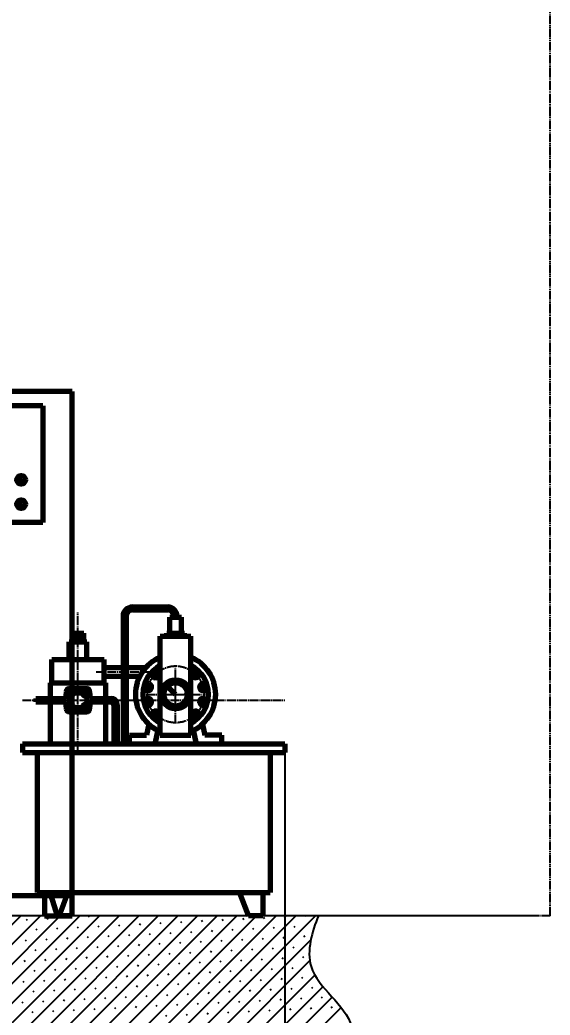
# Model space of a CAD drawing. Header units: millimetres. Extents: x -14850 to 14850, y -10500 to 10500.
# Drawn here: x 838 to 2658, y 636 to 4052 of the extents above; entities that cross this region are included whole.
import ezdxf

# ---------------------------------------------------------------- set-up
doc = ezdxf.new("R2010")
doc.units = ezdxf.units.MM
doc.linetypes.add('EB_DASHDOT', pattern=[39, 30, -3, 3, -3])
doc.linetypes.add('EB_DASHDOTDOT', pattern=[45, 30, -3, 3, -3, 3, -3])
for name, color, linetype, lineweight in [('CAXA0', 7, 'Continuous', 70), ('CAXA1', 1, 'EB_DASHDOT', 25), ('CAXA3', 7, 'Continuous', 25), ('CAXA4', 3, 'Continuous', 25), ('CAXA5', 4, 'Continuous', 25)]:
    doc.layers.add(name, color=color, linetype=linetype, lineweight=lineweight)
doc.styles.add('标准', font='', dxfattribs={"width": 0.667})
doc.styles.get('标准').set_extended_font_data('NSimSun')
doc.dimstyles.new('标准', dxfattribs={"dimscale": 50, "dimtxt": 3.5, "dimasz": 3, "dimexe": 2, "dimexo": 0, "dimtad": 1, "dimdec": 1, "dimzin": 12, "dimdsep": 46, "dimtxsty": '标准', "dimcen": 0, "dimdle": 4, "dimaunit": 1, "dimazin": 2, "dimtfac": 1, "dimtdec": 3, "dimtmove": 0, "dimatfit": 3, "dimfxl": 0, "dimtolj": 1, "dimtzin": 0, "dimarcsym": 0})

# ---------------------------------------------------------------- blocks, each defined once
blk = doc.blocks.new('CAXBLOCK451', base_point=(1009.7, 1744.7))
at = {"layer": 'CAXA0'}
for p, q in [((1009.7, 1752.2), (1003.2, 1748.4)), ((1003.2, 1748.4), (1003.2, 1740.9)), ((1016.2, 1748.4), (1009.7, 1752.2)), ((1016.2, 1740.9), (1016.2, 1748.4)), ((1003.2, 1740.9), (1009.7, 1737.2)), ((1009.7, 1737.2), (1016.2, 1740.9))]:
    blk.add_line(p, q, dxfattribs=at)
blk.add_circle((1009.7, 1744.7), 6.5, dxfattribs=at)
at = {"layer": 'CAXA1', "linetype": 'EB_DASHDOT', "lineweight": 25}
for p, q in [((1019.2, 1744.7), (1000.2, 1744.7)), ((1009.7, 1734.2), (1009.7, 1755.2))]:
    blk.add_line(p, q, dxfattribs=at)
blk = doc.blocks.new('CAXBLOCK452', base_point=(1009.7, 1744.7))
at = {"layer": 'CAXA0'}
for p, q in [((1009.7, 1752.2), (1003.2, 1748.4)), ((1003.2, 1748.4), (1003.2, 1740.9)), ((1016.2, 1748.4), (1009.7, 1752.2)), ((1016.2, 1740.9), (1016.2, 1748.4)), ((1003.2, 1740.9), (1009.7, 1737.2)), ((1009.7, 1737.2), (1016.2, 1740.9))]:
    blk.add_line(p, q, dxfattribs=at)
blk.add_circle((1009.7, 1744.7), 6.5, dxfattribs=at)
at = {"layer": 'CAXA1', "linetype": 'EB_DASHDOT', "lineweight": 25}
for p, q in [((1019.2, 1744.7), (1000.2, 1744.7)), ((1009.7, 1734.2), (1009.7, 1755.2))]:
    blk.add_line(p, q, dxfattribs=at)
blk = doc.blocks.new('CAXBLOCK453', base_point=(1065.7, 1744.7))
at = {"layer": 'CAXA0'}
for p, q in [((1059.2, 1748.4), (1065.7, 1752.2)), ((1059.2, 1740.9), (1059.2, 1748.4)), ((1065.7, 1752.2), (1072.2, 1748.4)), ((1072.2, 1748.4), (1072.2, 1740.9)), ((1065.7, 1737.2), (1059.2, 1740.9)), ((1072.2, 1740.9), (1065.7, 1737.2))]:
    blk.add_line(p, q, dxfattribs=at)
blk.add_circle((1065.7, 1744.7), 6.5, dxfattribs=at)
at = {"layer": 'CAXA1', "linetype": 'EB_DASHDOT', "lineweight": 25}
for p, q in [((1056.2, 1744.7), (1075.2, 1744.7)), ((1065.7, 1734.2), (1065.7, 1755.2))]:
    blk.add_line(p, q, dxfattribs=at)
blk = doc.blocks.new('CAXBLOCK454', base_point=(1065.7, 1744.7))
at = {"layer": 'CAXA0'}
for p, q in [((1059.2, 1748.4), (1065.7, 1752.2)), ((1059.2, 1740.9), (1059.2, 1748.4)), ((1065.7, 1752.2), (1072.2, 1748.4)), ((1072.2, 1748.4), (1072.2, 1740.9)), ((1065.7, 1737.2), (1059.2, 1740.9)), ((1072.2, 1740.9), (1065.7, 1737.2))]:
    blk.add_line(p, q, dxfattribs=at)
blk.add_circle((1065.7, 1744.7), 6.5, dxfattribs=at)
at = {"layer": 'CAXA1', "linetype": 'EB_DASHDOT', "lineweight": 25}
for p, q in [((1056.2, 1744.7), (1075.2, 1744.7)), ((1065.7, 1734.2), (1065.7, 1755.2))]:
    blk.add_line(p, q, dxfattribs=at)
blk = doc.blocks.new('CAXBLOCK455', base_point=(1009.7, 1688.7))
at = {"layer": 'CAXA0'}
for p, q in [((1003.2, 1692.4), (1009.7, 1696.2)), ((1003.2, 1684.9), (1003.2, 1692.4)), ((1009.7, 1681.2), (1003.2, 1684.9)), ((1009.7, 1696.2), (1016.2, 1692.4)), ((1016.2, 1684.9), (1009.7, 1681.2)), ((1016.2, 1692.4), (1016.2, 1684.9))]:
    blk.add_line(p, q, dxfattribs=at)
blk.add_circle((1009.7, 1688.7), 6.5, dxfattribs=at)
at = {"layer": 'CAXA1', "linetype": 'EB_DASHDOT', "lineweight": 25}
for p, q in [((1019.2, 1688.7), (1000.2, 1688.7)), ((1009.7, 1699.2), (1009.7, 1678.2))]:
    blk.add_line(p, q, dxfattribs=at)
blk = doc.blocks.new('CAXBLOCK456', base_point=(1009.7, 1688.7))
at = {"layer": 'CAXA0'}
for p, q in [((1003.2, 1692.4), (1009.7, 1696.2)), ((1003.2, 1684.9), (1003.2, 1692.4)), ((1009.7, 1681.2), (1003.2, 1684.9)), ((1009.7, 1696.2), (1016.2, 1692.4)), ((1016.2, 1684.9), (1009.7, 1681.2)), ((1016.2, 1692.4), (1016.2, 1684.9))]:
    blk.add_line(p, q, dxfattribs=at)
blk.add_circle((1009.7, 1688.7), 6.5, dxfattribs=at)
at = {"layer": 'CAXA1', "linetype": 'EB_DASHDOT', "lineweight": 25}
for p, q in [((1019.2, 1688.7), (1000.2, 1688.7)), ((1009.7, 1699.2), (1009.7, 1678.2))]:
    blk.add_line(p, q, dxfattribs=at)
blk = doc.blocks.new('CAXBLOCK457', base_point=(1065.7, 1688.7))
at = {"layer": 'CAXA0'}
for p, q in [((1065.7, 1696.2), (1059.2, 1692.4)), ((1059.2, 1692.4), (1059.2, 1684.9)), ((1059.2, 1684.9), (1065.7, 1681.2)), ((1072.2, 1692.4), (1065.7, 1696.2)), ((1065.7, 1681.2), (1072.2, 1684.9)), ((1072.2, 1684.9), (1072.2, 1692.4))]:
    blk.add_line(p, q, dxfattribs=at)
blk.add_circle((1065.7, 1688.7), 6.5, dxfattribs=at)
at = {"layer": 'CAXA1', "linetype": 'EB_DASHDOT', "lineweight": 25}
for p, q in [((1056.2, 1688.7), (1075.2, 1688.7)), ((1065.7, 1699.2), (1065.7, 1678.2))]:
    blk.add_line(p, q, dxfattribs=at)
blk = doc.blocks.new('CAXBLOCK458', base_point=(1303.5, 1805.4))
at = {"layer": 'CAXA0'}
for p, q in [((1295.7, 1807.4), (1301.3, 1813.2)), ((1309.2, 1811.1), (1301.3, 1813.2)), ((1309.2, 1811.1), (1301.3, 1813.2)), ((1309.2, 1811.1), (1311.3, 1803.3)), ((1297.8, 1799.6), (1295.7, 1807.4)), ((1297.8, 1799.6), (1305.6, 1797.6)), ((1305.6, 1797.6), (1311.3, 1803.3))]:
    blk.add_line(p, q, dxfattribs=at)
blk.add_circle((1303.5, 1805.4), 8.08, dxfattribs=at)
for start, end in [(45.2126, 225.2126), (225.2126, 45.2126)]:
    blk.add_arc((1303.5, 1805.4), 11.8, start, end, dxfattribs=at)
at = {"layer": 'CAXA1', "linetype": 'EB_DASHDOT', "lineweight": 25}
for p, q in [((1314, 1794.9), (1292.9, 1815.8)), ((1293, 1794.8), (1313.9, 1815.9))]:
    blk.add_line(p, q, dxfattribs=at)
blk = doc.blocks.new('CAXBLOCK459', base_point=(1278.4, 1761.6))
at = {"layer": 'CAXA0'}
for p, q in [((1270.6, 1759.4), (1272.7, 1767.3)), ((1276.3, 1753.7), (1270.6, 1759.4)), ((1280.5, 1769.4), (1272.7, 1767.3)), ((1280.5, 1769.4), (1272.7, 1767.3)), ((1276.3, 1753.7), (1284.1, 1755.9)), ((1280.5, 1769.4), (1286.2, 1763.7)), ((1284.1, 1755.9), (1286.2, 1763.7))]:
    blk.add_line(p, q, dxfattribs=at)
blk.add_circle((1278.4, 1761.6), 8.08, dxfattribs=at)
for start, end in [(75.2126, 255.2126), (255.2126, 75.2126)]:
    blk.add_arc((1278.4, 1761.6), 11.8, start, end, dxfattribs=at)
at = {"layer": 'CAXA1', "linetype": 'EB_DASHDOT', "lineweight": 25}
for p, q in [((1292.7, 1757.8), (1264.1, 1765.3)), ((1274.6, 1747.2), (1282.2, 1775.9))]:
    blk.add_line(p, q, dxfattribs=at)
blk = doc.blocks.new('CAXBLOCK460', base_point=(1278.6, 1711.1))
at = {"layer": 'CAXA0'}
for p, q in [((1276.5, 1718.9), (1270.8, 1713.2)), ((1276.5, 1718.9), (1270.8, 1713.2)), ((1272.9, 1705.4), (1270.8, 1713.2)), ((1276.5, 1718.9), (1284.3, 1716.8)), ((1280.7, 1703.3), (1286.4, 1709)), ((1286.4, 1709), (1284.3, 1716.8)), ((1280.7, 1703.3), (1272.9, 1705.4))]:
    blk.add_line(p, q, dxfattribs=at)
blk.add_circle((1278.6, 1711.1), 8.08, dxfattribs=at)
for start, end in [(105.2126, 285.2126), (285.2126, 105.2126)]:
    blk.add_arc((1278.6, 1711.1), 11.8, start, end, dxfattribs=at)
at = {"layer": 'CAXA1', "linetype": 'EB_DASHDOT', "lineweight": 25}
for p, q in [((1292.9, 1715), (1264.3, 1707.2)), ((1282.5, 1696.8), (1274.7, 1725.4))]:
    blk.add_line(p, q, dxfattribs=at)
blk = doc.blocks.new('CAXBLOCK461', base_point=(1304, 1667.5))
at = {"layer": 'CAXA0'}
for p, q in [((1298.2, 1673.2), (1306, 1675.3)), ((1311.8, 1669.6), (1306, 1675.3)), ((1298.2, 1673.2), (1296.2, 1665.4)), ((1298.2, 1673.2), (1296.2, 1665.4)), ((1301.9, 1659.7), (1296.2, 1665.4)), ((1309.7, 1661.8), (1301.9, 1659.7)), ((1309.7, 1661.8), (1311.8, 1669.6))]:
    blk.add_line(p, q, dxfattribs=at)
blk.add_circle((1304, 1667.5), 8.08, dxfattribs=at)
for start, end in [(135.2126, 315.2126), (315.2126, 135.2126)]:
    blk.add_arc((1304, 1667.5), 11.8, start, end, dxfattribs=at)
at = {"layer": 'CAXA1', "linetype": 'EB_DASHDOT', "lineweight": 25}
for p, q in [((1314.4, 1678), (1293.5, 1656.9)), ((1314.5, 1657), (1293.5, 1677.9))]:
    blk.add_line(p, q, dxfattribs=at)
blk = doc.blocks.new('CAXBLOCK462', base_point=(1441.9, 1805.4))
at = {"layer": 'CAXA0'}
for p, q in [((1436.2, 1811.1), (1434.1, 1803.3)), ((1436.2, 1811.1), (1444, 1813.2)), ((1436.2, 1811.1), (1444, 1813.2)), ((1449.7, 1807.4), (1444, 1813.2)), ((1439.7, 1797.6), (1434.1, 1803.3)), ((1447.6, 1799.6), (1439.7, 1797.6)), ((1447.6, 1799.6), (1449.7, 1807.4))]:
    blk.add_line(p, q, dxfattribs=at)
blk.add_circle((1441.9, 1805.4), 8.08, dxfattribs=at)
for start, end in [(134.7874, 314.7874), (314.7874, 134.7874)]:
    blk.add_arc((1441.9, 1805.4), 11.8, start, end, dxfattribs=at)
at = {"layer": 'CAXA1', "linetype": 'EB_DASHDOT', "lineweight": 25}
for p, q in [((1431.3, 1794.9), (1452.4, 1815.8)), ((1452.3, 1794.8), (1431.4, 1815.9))]:
    blk.add_line(p, q, dxfattribs=at)
blk = doc.blocks.new('CAXBLOCK463', base_point=(1466.9, 1761.6))
at = {"layer": 'CAXA0'}
for p, q in [((1464.9, 1769.4), (1459.1, 1763.7)), ((1461.2, 1755.9), (1459.1, 1763.7)), ((1469, 1753.7), (1461.2, 1755.9)), ((1464.9, 1769.4), (1472.7, 1767.3)), ((1464.9, 1769.4), (1472.7, 1767.3)), ((1469, 1753.7), (1474.7, 1759.4)), ((1474.7, 1759.4), (1472.7, 1767.3))]:
    blk.add_line(p, q, dxfattribs=at)
blk.add_circle((1466.9, 1761.6), 8.08, dxfattribs=at)
for start, end in [(104.7874, 284.7874), (284.7874, 104.7874)]:
    blk.add_arc((1466.9, 1761.6), 11.8, start, end, dxfattribs=at)
at = {"layer": 'CAXA1', "linetype": 'EB_DASHDOT', "lineweight": 25}
for p, q in [((1452.6, 1757.8), (1481.3, 1765.3)), ((1470.7, 1747.2), (1463.2, 1775.9))]:
    blk.add_line(p, q, dxfattribs=at)
blk = doc.blocks.new('CAXBLOCK464', base_point=(1466.8, 1711.1))
at = {"layer": 'CAXA0'}
for p, q in [((1458.9, 1709), (1461.1, 1716.8)), ((1464.6, 1703.3), (1458.9, 1709)), ((1468.9, 1718.9), (1461.1, 1716.8)), ((1468.9, 1718.9), (1474.6, 1713.2)), ((1468.9, 1718.9), (1474.6, 1713.2)), ((1472.4, 1705.4), (1474.6, 1713.2)), ((1464.6, 1703.3), (1472.4, 1705.4))]:
    blk.add_line(p, q, dxfattribs=at)
blk.add_circle((1466.8, 1711.1), 8.08, dxfattribs=at)
for start, end in [(74.7874, 254.7874), (254.7874, 74.7874)]:
    blk.add_arc((1466.8, 1711.1), 11.8, start, end, dxfattribs=at)
at = {"layer": 'CAXA1', "linetype": 'EB_DASHDOT', "lineweight": 25}
for p, q in [((1452.4, 1715), (1481.1, 1707.2)), ((1462.9, 1696.8), (1470.6, 1725.4))]:
    blk.add_line(p, q, dxfattribs=at)
blk = doc.blocks.new('CAXBLOCK465', base_point=(1441.4, 1667.5))
at = {"layer": 'CAXA0'}
for p, q in [((1433.6, 1669.6), (1439.3, 1675.3)), ((1447.1, 1673.2), (1439.3, 1675.3)), ((1435.6, 1661.8), (1433.6, 1669.6)), ((1435.6, 1661.8), (1443.4, 1659.7)), ((1443.4, 1659.7), (1449.2, 1665.4)), ((1447.1, 1673.2), (1449.2, 1665.4)), ((1447.1, 1673.2), (1449.2, 1665.4))]:
    blk.add_line(p, q, dxfattribs=at)
blk.add_circle((1441.4, 1667.5), 8.08, dxfattribs=at)
for start, end in [(44.7874, 224.7874), (224.7874, 44.7874)]:
    blk.add_arc((1441.4, 1667.5), 11.8, start, end, dxfattribs=at)
at = {"layer": 'CAXA1', "linetype": 'EB_DASHDOT', "lineweight": 25}
for p, q in [((1430.8, 1657), (1451.9, 1677.9)), ((1430.9, 1678), (1451.8, 1656.9))]:
    blk.add_line(p, q, dxfattribs=at)
blk = doc.blocks.new('CAXBLOCK450', base_point=(1127.7, 1828.8))
at = {"layer": 'CAXA0', "color": 7, "linetype": 'Continuous', "lineweight": 70}
for p, q in [((1224.7, 2036.7), (1345.7, 2036.7)), ((1224.7, 2026.7), (1345.7, 2026.7)), ((1192.7, 2004.7), (1192.7, 1566.7)), ((1202.7, 2004.7), (1202.7, 1566.7)), ((1352.7, 2001.7), (1392.7, 2001.7)), ((1352.7, 1946.7), (1352.7, 2001.7)), ((1367.7, 2001.7), (1367.7, 2004.7)), ((1377.7, 2001.7), (1377.7, 2004.7)), ((1392.7, 1946.7), (1392.7, 2001.7)), ((1007.7, 1856.7), (1007.7, 1916.7)), ((1007.7, 1916.7), (1067.7, 1916.7)), ((1017.7, 1946.7), (1057.7, 1946.7)), ((1017.7, 1916.7), (1017.7, 1946.7)), ((1057.7, 1916.7), (1057.7, 1946.7)), ((1067.7, 1856.7), (1067.7, 1916.7)), ((1320.2, 1596.7), (1320.2, 1936.7)), ((1320.2, 1936.7), (1425.2, 1936.7)), ((1342.7, 1936.7), (1342.7, 1946.7)), ((1342.7, 1946.7), (1402.7, 1946.7)), ((1402.7, 1936.7), (1402.7, 1946.7)), ((1425.2, 1596.7), (1425.2, 1936.7)), ((947.7, 1776.7), (947.7, 1856.7)), ((947.7, 1856.7), (1127.7, 1856.7)), ((1127.7, 1776.7), (1127.7, 1856.7)), ((1127.7, 1828.8), (1192.7, 1828.8)), ((1202.7, 1828.8), (1270.6, 1828.8)), ((942.7, 1776.7), (1132.7, 1776.7)), ((942.7, 1776.7), (942.7, 1722.7)), ((1127.7, 1798.8), (1192.7, 1798.8)), ((1132.7, 1776.7), (1132.7, 1566.7)), ((1202.7, 1798.8), (1250, 1798.8)), ((1278.8, 1798.8), (1283.5, 1798.8)), ((997.7, 1746.7), (997.7, 1730.7)), ((1007.7, 1756.7), (1067.7, 1756.7)), ((1077.7, 1746.7), (1077.7, 1730.7)), ((1372.7, 1736.7), (1344.2, 1764.8)), ((1344.2, 1764.8), (1345.5, 1762.7)), ((1344.2, 1764.8), (1346.4, 1763.6)), ((1345.5, 1762.7), (1345.4, 1763.6)), ((1346.4, 1763.6), (1345.4, 1763.6)), ((892.7, 1722.7), (987.7, 1722.7)), ((892.7, 1722.7), (892.7, 1710.7)), ((892.7, 1710.7), (987.7, 1710.7)), ((942.7, 1710.7), (942.7, 1566.7)), ((987.7, 1730.7), (1007.7, 1730.7)), ((987.7, 1730.7), (987.7, 1702.7)), ((1007.7, 1730.7), (1007.7, 1702.7)), ((1022.7, 1741.7), (1052.7, 1741.7)), ((1087.7, 1730.7), (1067.7, 1730.7)), ((1067.7, 1730.7), (1067.7, 1702.7)), ((1087.7, 1730.7), (1087.7, 1702.7)), ((1087.7, 1722.7), (1150.7, 1722.7)), ((1087.7, 1710.7), (1150.7, 1710.7)), ((987.7, 1702.7), (1007.7, 1702.7)), ((997.7, 1702.7), (997.7, 1686.7)), ((1007.7, 1676.7), (1067.7, 1676.7)), ((1022.7, 1691.7), (1052.7, 1691.7)), ((1087.7, 1702.7), (1067.7, 1702.7)), ((1077.7, 1702.7), (1077.7, 1686.7)), ((1160.7, 1700.7), (1160.7, 1566.7)), ((1172.7, 1700.7), (1172.7, 1566.7)), ((1280.7, 1634.5), (1272.6, 1596.7)), ((1311.9, 1613.3), (1301.9, 1566.7)), ((1433.4, 1613.3), (1443.4, 1566.7)), ((1464.6, 1634.5), (1472.7, 1596.7)), ((1172.7, 1566.7), (1172.7, 1596.7)), ((1214.4, 1596.7), (1272.6, 1596.7)), ((1214.4, 1566.7), (1214.4, 1596.7)), ((1320.2, 1596.7), (1425.2, 1596.7)), ((1530.9, 1596.7), (1472.7, 1596.7)), ((1530.9, 1566.7), (1530.9, 1596.7)), ((847.7, 1566.7), (847.7, 1536.7)), ((847.7, 1566.7), (1747.7, 1566.7)), ((1747.7, 1566.7), (1747.7, 1536.7)), ((847.7, 1536.7), (1747.7, 1536.7)), ((897.7, 1536.7), (897.7, 1056.7)), ((1697.7, 1536.7), (1697.7, 1056.7)), ((897.7, 1056.7), (1697.7, 1056.7)), ((922.9, 1056.7), (922.9, 976.7)), ((972.9, 976.7), (1002.9, 1056.7)), ((1622.5, 976.7), (1592.5, 1056.7)), ((1672.5, 1056.7), (1672.5, 976.7)), ((922.9, 976.7), (972.9, 976.7)), ((1672.5, 976.7), (1622.5, 976.7))]:
    blk.add_line(p, q, dxfattribs=at)
for centre, radius in [((1037.7, 1931.7), 12.1), ((1372.7, 1736.7), 50), ((1332.7, 1736.7), 2.5), ((1412.7, 1736.7), 2.5)]:
    blk.add_circle(centre, radius, dxfattribs=at)
at = {"layer": 'CAXA0', "color": 6, "linetype": 'Continuous', "lineweight": 70}
blk.add_circle((1372.7, 1736.7), 40, dxfattribs=at)
at = {"layer": 'CAXA0', "color": 7, "linetype": 'Continuous', "lineweight": 70}
for centre, radius, start, end in [((1224.7, 2004.7), 32, 90, 180), ((1224.7, 2004.7), 22, 90, 180), ((1345.7, 2004.7), 32, 0, 90), ((1345.7, 2004.7), 22, 0, 90), ((1372.7, 1736.7), 137.5, 112.4464, 247.5536), ((1372.7, 1736.7), 137.5, 292.4464, 67.5536), ((1372.7, 1736.7), 112.5, 117.8181, 242.1819), ((1372.7, 1736.7), 112.5, 297.8181, 62.1819), ((1007.7, 1746.7), 10, 90, 180), ((1067.7, 1746.7), 10, 0, 90), ((1007.1, 1744.5), 15.9, 272.2084, 349.6203), ((1068.3, 1744.5), 15.9, 190.3797, 267.7916), ((1150.7, 1700.7), 22, 0, 90), ((1150.7, 1700.7), 10, 0, 90), ((1007.7, 1686.7), 10, 180, 270), ((1007.1, 1688.8), 15.9, 10.3797, 87.7916), ((1068.3, 1688.8), 15.9, 92.2084, 169.6203), ((1067.7, 1686.7), 10, 270, 0)]:
    blk.add_arc(centre, radius, start, end, dxfattribs=at)
at = {"layer": 'CAXA1', "color": 1, "linetype": 'EB_DASHDOT', "lineweight": 25}
for p, q in [((1037.7, 1546.4), (1037.7, 2017.5)), ((1099.9, 1813.8), (1283.5, 1813.8)), ((847.7, 1716.7), (1747.7, 1716.7))]:
    blk.add_line(p, q, dxfattribs=at)
at = {"layer": 'CAXA1', "color": 7, "linetype": 'EB_DASHDOT', "lineweight": 25}
for p, q in [((1022.5, 1931.7), (1052.8, 1931.7)), ((1372.7, 1636.2), (1372.7, 1837.2)), ((1372.7, 1693.7), (1372.7, 1779.7)), ((1272.2, 1736.7), (1473.2, 1736.7)), ((1329.7, 1736.7), (1415.7, 1736.7))]:
    blk.add_line(p, q, dxfattribs=at)
at = {"layer": 'CAXA1', "color": 1, "linetype": 'EB_DASHDOT', "lineweight": 25}
blk.add_circle((1372.7, 1736.7), 97.5, dxfattribs=at)
at = {"layer": 'CAXA0', "color": 7, "linetype": 'Continuous', "lineweight": 70}
for name, p in [('CAXBLOCK458', (1303.5, 1805.4)), ('CAXBLOCK462', (1441.9, 1805.4)), ('CAXBLOCK451', (1009.7, 1744.7)), ('CAXBLOCK452', (1009.7, 1744.7)), ('CAXBLOCK453', (1065.7, 1744.7)), ('CAXBLOCK454', (1065.7, 1744.7)), ('CAXBLOCK459', (1278.4, 1761.6)), ('CAXBLOCK463', (1466.9, 1761.6)), ('CAXBLOCK460', (1278.6, 1711.1)), ('CAXBLOCK464', (1466.8, 1711.1)), ('CAXBLOCK455', (1009.7, 1688.7)), ('CAXBLOCK456', (1009.7, 1688.7)), ('CAXBLOCK457', (1065.7, 1688.7)), ('CAXBLOCK461', (1304, 1667.5)), ('CAXBLOCK465', (1441.4, 1667.5))]:
    blk.add_blockref(name, p, dxfattribs=at)
blk = doc.blocks.new('*D476')
at = {"layer": 'CAXA4', "linetype": 'Continuous', "lineweight": 25}
for points in [[(-11382.4, -1944.8), (-11232.4, -1963.6), (-11232.4, -1926.1)], [(1747.7, -1944.8), (1597.7, -1963.6), (1597.7, -1926.1)]]:
    blk.add_hatch(color=0, dxfattribs=at).paths.add_polyline_path(points, flags=0)
at = {"layer": 'CAXA4', "color": 0, "linetype": 'Continuous', "lineweight": 25}
for p, q in [((-11382.4, 2336.7), (-11382.4, -2044.8)), ((1747.7, 1536.7), (1747.7, -2044.8)), ((-11382.4, -1944.8), (1747.7, -1944.8))]:
    blk.add_line(p, q, dxfattribs=at)
at = {"layer": 'CAXA4', "color": 0, "linetype": 'Continuous', "lineweight": 25, "insert": (-5052.2, -1673.8), "char_height": 175, "attachment_point": 1, "style": '标准'}
blk.add_mtext('\\fNSimSun|b0|i0|p34;13130', dxfattribs=at)
blk = doc.blocks.new('CAXBLOCK466')
at = {"layer": 'CAXA0', "color": 0, "linetype": 'Continuous', "lineweight": 25}
for p, q in [((333.8, 468.5), (842, 976.7)), ((401.1, 468.5), (909.3, 976.7)), ((468.5, 468.5), (976.7, 976.7)), ((535.8, 468.5), (1044, 976.7)), ((603.2, 468.5), (1111.4, 976.7)), ((670.5, 468.5), (1178.7, 976.7)), ((737.9, 468.5), (1246.1, 976.7)), ((805.2, 468.5), (1313.4, 976.7)), ((860.8, 961.8), (864.3, 965.4)), ((872.6, 468.5), (1380.8, 976.7)), ((931.7, 965.4), (935.3, 969)), ((939.9, 468.5), (1448.1, 976.7)), ((1002.6, 969), (1006.2, 972.6)), ((1007.3, 468.5), (1515.5, 976.7)), ((1073.6, 972.6), (1077.2, 976.2)), ((1074.6, 468.5), (1582.8, 976.7)), ((1142, 468.5), (1650.2, 976.7)), ((1144.5, 976.2), (1145.1, 976.7)), ((1209.3, 468.5), (1717.5, 976.7)), ((1276.7, 468.5), (1784.9, 976.7)), ((1344, 468.5), (1852.2, 976.7)), ((1391, 953.3), (1394.6, 956.8)), ((1462, 956.8), (1465.6, 960.4)), ((1532.9, 960.4), (1536.5, 964)), ((1603.9, 964), (1607.5, 967.6)), ((1674.8, 967.6), (1678.4, 971.2)), ((1745.8, 971.2), (1749.4, 974.8)), ((1816.7, 974.8), (1818.6, 976.7)), ((894.4, 928.1), (898, 931.7)), ((965.4, 931.7), (969, 935.3)), ((1036.3, 935.3), (1039.9, 938.9)), ((1107.3, 938.9), (1110.9, 942.5)), ((1178.2, 942.5), (1181.8, 946.1)), ((1249.2, 946.1), (1252.7, 949.7)), ((1320.1, 949.7), (1323.7, 953.3)), ((1424.7, 919.6), (1428.3, 923.2)), ((1495.7, 923.2), (1499.3, 926.8)), ((1566.6, 926.8), (1570.2, 930.4)), ((1637.5, 930.4), (1641.1, 933.9)), ((1708.5, 933.9), (1712.1, 937.5)), ((1779.4, 937.5), (1783, 941.1)), ((857.2, 890.8), (860.8, 894.4)), ((928.1, 894.4), (931.7, 898)), ((999.1, 898), (1002.6, 901.6)), ((1070, 901.6), (1073.6, 905.2)), ((1140.9, 905.2), (1144.5, 908.8)), ((1211.9, 908.8), (1215.5, 912.4)), ((1282.8, 912.4), (1286.4, 916)), ((1353.8, 916), (1357.4, 919.6)), ((1411.4, 468.5), (1836.6, 893.6)), ((1458.4, 885.9), (1462, 889.5)), ((1529.3, 889.5), (1532.9, 893.1)), ((1600.3, 893.1), (1603.9, 896.7)), ((1671.2, 896.7), (1674.8, 900.3)), ((1742.2, 900.3), (1745.8, 903.9)), ((1813.1, 903.9), (1816.7, 907.5)), ((890.8, 857.2), (894.4, 860.8)), ((961.8, 860.8), (965.4, 864.3)), ((1032.7, 864.3), (1036.3, 867.9)), ((1103.7, 867.9), (1107.3, 871.5)), ((1174.6, 871.5), (1178.2, 875.1)), ((1245.6, 875.1), (1249.2, 878.7)), ((1316.5, 878.7), (1320.1, 882.3)), ((1387.4, 882.3), (1391, 885.9)), ((1492.1, 852.2), (1495.7, 855.8)), ((1563, 855.8), (1566.6, 859.4)), ((1634, 859.4), (1637.5, 863)), ((1704.9, 863), (1708.5, 866.6)), ((1775.8, 866.6), (1779.4, 870.2)), ((853.6, 819.9), (857.2, 823.5)), ((924.5, 823.5), (928.1, 827.1)), ((995.5, 827.1), (999.1, 830.7)), ((1066.4, 830.7), (1070, 834.3)), ((1137.3, 834.3), (1140.9, 837.9)), ((1208.3, 837.9), (1211.9, 841.4)), ((1279.2, 841.4), (1282.8, 845)), ((1350.2, 845), (1353.8, 848.6)), ((1421.1, 848.6), (1424.7, 852.2)), ((1478.8, 468.5), (1833.2, 822.9)), ((1525.7, 818.6), (1529.3, 822.1)), ((1596.7, 822.1), (1600.3, 825.7)), ((1667.6, 825.7), (1671.2, 829.3)), ((1738.6, 829.3), (1742.2, 832.9)), ((1809.5, 832.9), (1813.1, 836.5)), ((887.2, 786.2), (890.8, 789.8)), ((958.2, 789.8), (961.8, 793.4)), ((1029.1, 793.4), (1032.7, 797)), ((1100.1, 797), (1103.7, 800.6)), ((1171, 800.6), (1174.6, 804.2)), ((1242, 804.2), (1245.6, 807.8)), ((1312.9, 807.8), (1316.5, 811.4)), ((1383.9, 811.4), (1387.4, 815)), ((1454.8, 815), (1458.4, 818.6)), ((1559.4, 784.9), (1563, 788.5)), ((1630.4, 788.5), (1634, 792.1)), ((1701.3, 792.1), (1704.9, 795.7)), ((1772.3, 795.7), (1775.8, 799.2)), ((850, 749), (853.6, 752.5)), ((920.9, 752.5), (924.5, 756.1)), ((991.9, 756.1), (995.5, 759.7)), ((1062.8, 759.7), (1066.4, 763.3)), ((1133.8, 763.3), (1137.3, 766.9)), ((1204.7, 766.9), (1208.3, 770.5)), ((1275.6, 770.5), (1279.2, 774.1)), ((1346.6, 774.1), (1350.2, 777.7)), ((1417.5, 777.7), (1421.1, 781.3)), ((1488.5, 781.3), (1492.1, 784.9)), ((1546.1, 468.5), (1850.6, 773)), ((1593.1, 751.2), (1596.7, 754.8)), ((1664, 754.8), (1667.6, 758.4)), ((1735, 758.4), (1738.6, 762)), ((1805.9, 762), (1809.5, 765.6)), ((883.7, 715.3), (887.2, 718.9)), ((954.6, 718.9), (958.2, 722.5)), ((1025.5, 722.5), (1029.1, 726.1)), ((1096.5, 726.1), (1100.1, 729.6)), ((1167.4, 729.6), (1171, 733.2)), ((1238.4, 733.2), (1242, 736.8)), ((1309.3, 736.8), (1312.9, 740.4)), ((1380.3, 740.4), (1383.9, 744)), ((1451.2, 744), (1454.8, 747.6)), ((1522.2, 747.6), (1525.7, 751.2)), ((1555.8, 713.9), (1559.4, 717.5)), ((1613.5, 468.5), (1878.6, 733.6)), ((1626.8, 717.5), (1630.4, 721.1)), ((1697.7, 721.1), (1701.3, 724.7)), ((1768.7, 724.7), (1772.3, 728.3)), ((1839.6, 728.3), (1843.2, 731.9)), ((917.3, 681.6), (920.9, 685.2)), ((988.3, 685.2), (991.9, 688.8)), ((1059.2, 688.8), (1062.8, 692.4)), ((1130.2, 692.4), (1133.8, 696)), ((1201.1, 696), (1204.7, 699.6)), ((1272.1, 699.6), (1275.6, 703.2)), ((1343, 703.2), (1346.6, 706.7)), ((1413.9, 706.7), (1417.5, 710.3)), ((1484.9, 710.3), (1488.5, 713.9)), ((1589.5, 680.3), (1593.1, 683.8)), ((1660.4, 683.8), (1664, 687.4)), ((1680.8, 468.5), (1910, 697.7)), ((1731.4, 687.4), (1735, 691)), ((1802.3, 691), (1805.9, 694.6)), ((1873.3, 694.6), (1876.9, 698.2)), ((846.4, 678), (850, 681.6)), ((951, 647.9), (954.6, 651.5)), ((1022, 651.5), (1025.5, 655.1)), ((1092.9, 655.1), (1096.5, 658.7)), ((1163.8, 658.7), (1167.4, 662.3)), ((1234.8, 662.3), (1238.4, 665.9)), ((1305.7, 665.9), (1309.3, 669.5)), ((1376.7, 669.5), (1380.3, 673.1)), ((1447.6, 673.1), (1451.2, 676.7)), ((1518.6, 676.7), (1522.2, 680.3)), ((1623.2, 646.6), (1626.8, 650.2)), ((1694.1, 650.2), (1697.7, 653.8)), ((1748.2, 468.5), (1941.1, 661.4)), ((1765.1, 653.8), (1768.7, 657.4)), ((1836, 657.4), (1839.6, 660.9)), ((1907, 660.9), (1910.5, 664.5)), ((880.1, 644.3), (883.7, 647.9)), ((1339.4, 632.2), (1343, 635.8)), ((1410.3, 635.8), (1413.9, 639.4)), ((1481.3, 639.4), (1484.9, 643)), ((1552.2, 643), (1555.8, 646.6))]:
    blk.add_line(p, q, dxfattribs=at)
blk = doc.blocks.new('*D870')
at = {"layer": 'CAXA4', "linetype": 'Continuous', "lineweight": 25}
for points in [[(657.6, 8429.3), (807.6, 8448.1), (807.6, 8410.6)], [(2657.6, 8429.3), (2507.6, 8448.1), (2507.6, 8410.6)]]:
    blk.add_hatch(color=0, dxfattribs=at).paths.add_polyline_path(points, flags=0)
at = {"layer": 'CAXA4', "color": 0, "linetype": 'Continuous', "lineweight": 25}
for p, q in [((657.6, 3326.7), (657.6, 8529.3)), ((2657.6, 7906.7), (2657.6, 8529.3)), ((2657.6, 8429.3), (657.6, 8429.3))]:
    blk.add_line(p, q, dxfattribs=at)
at = {"layer": 'CAXA4', "color": 0, "linetype": 'Continuous', "lineweight": 25, "insert": (1471.5, 8700.3), "char_height": 175, "attachment_point": 1, "style": '标准'}
blk.add_mtext('\\fNSimSun|b0|i0|p34;2000', dxfattribs=at)
blk = doc.blocks.new('CAXBLOCK815', base_point=(945.2, 1046.7))
at = {"layer": 'CAXA0'}
for p, q in [((1017.6, 2776.7), (217.6, 2776.7)), ((217.6, 2776.7), (217.6, 976.7)), ((1017.6, 976.7), (1017.6, 2776.7)), ((317.6, 2726.7), (317.6, 2326.7)), ((917.6, 2726.7), (317.6, 2726.7)), ((917.6, 2726.7), (917.6, 2326.7)), ((526.3, 2676.7), (526.3, 2556.7)), ((709, 2676.7), (526.3, 2676.7)), ((709, 2676.7), (709, 2556.7)), ((709, 2556.7), (526.3, 2556.7)), ((917.6, 2326.7), (317.6, 2326.7)), ((271.5, 2056.8), (271.5, 2021.5)), ((296.5, 2056.8), (296.5, 2021.5)), ((299, 2021.5), (269, 2021.5)), ((269, 2021.5), (269, 1871.5)), ((299, 2021.5), (299, 1871.5)), ((217.6, 1046.7), (1017.6, 1046.7)), ((267.6, 976.7), (290.1, 1046.7)), ((967.6, 976.7), (945.2, 1046.7)), ((217.6, 976.7), (267.6, 976.7)), ((1017.6, 976.7), (967.6, 976.7)), ((967.6, 976.7), (1017.6, 976.7))]:
    blk.add_line(p, q, dxfattribs=at)
for centre in [(392.6, 2473.1), (467.6, 2473.1), (542.6, 2473.1), (617.6, 2473.1), (692.6, 2473.1), (767.6, 2473.1), (842.6, 2473.1), (392.6, 2389.3), (467.6, 2389.3), (542.6, 2389.3), (617.6, 2389.3), (692.6, 2389.3), (767.6, 2389.3), (842.6, 2389.3)]:
    blk.add_circle(centre, 15, dxfattribs=at)
for centre, radius, start, end in [((284, 2056.8), 15, 326.4427, 213.5573), ((284, 2056.8), 12.5, 0, 180), ((284, 1871.5), 15, 180, 0)]:
    blk.add_arc(centre, radius, start, end, dxfattribs=at)
at = {"layer": 'CAXA1', "linetype": 'EB_DASHDOT', "lineweight": 25}
for p, q in [((617.6, 2779.7), (617.6, 1046.7)), ((712, 2616.7), (523.3, 2616.7)), ((374.6, 2473.1), (410.6, 2473.1)), ((392.6, 2455.1), (392.6, 2491.1)), ((449.6, 2473.1), (485.6, 2473.1)), ((467.6, 2455.1), (467.6, 2491.1)), ((524.6, 2473.1), (560.6, 2473.1)), ((542.6, 2455.1), (542.6, 2491.1)), ((599.6, 2473.1), (635.6, 2473.1)), ((617.6, 2455.1), (617.6, 2491.1)), ((674.6, 2473.1), (710.6, 2473.1)), ((692.6, 2455.1), (692.6, 2491.1)), ((749.6, 2473.1), (785.6, 2473.1)), ((767.6, 2455.1), (767.6, 2491.1)), ((824.6, 2473.1), (860.6, 2473.1)), ((842.6, 2455.1), (842.6, 2491.1)), ((392.6, 2371.3), (392.6, 2407.3)), ((467.6, 2371.3), (467.6, 2407.3)), ((542.6, 2371.3), (542.6, 2407.3)), ((617.6, 2371.3), (617.6, 2407.3)), ((692.6, 2371.3), (692.6, 2407.3)), ((767.6, 2371.3), (767.6, 2407.3)), ((842.6, 2371.3), (842.6, 2407.3)), ((374.6, 2389.3), (410.6, 2389.3)), ((449.6, 2389.3), (485.6, 2389.3)), ((524.6, 2389.3), (560.6, 2389.3)), ((599.6, 2389.3), (635.6, 2389.3)), ((674.6, 2389.3), (710.6, 2389.3)), ((749.6, 2389.3), (785.6, 2389.3)), ((824.6, 2389.3), (860.6, 2389.3)), ((284, 2059.8), (284, 1847.2))]:
    blk.add_line(p, q, dxfattribs=at)

msp = doc.modelspace()

# ---------------------------------------------------------------- linework, layer by layer
at = {"layer": 'CAXA3', "color": 5, "linetype": 'EB_DASHDOTDOT', "lineweight": 25}
for p, q in [((2657.62, 976.67), (2657.62, 7906.7)), ((2615.62, 976.67), (-13382.38, 976.67)), ((2657.62, 976.67), (-13382.38, 976.67))]:
    msp.add_line(p, q, dxfattribs=at)
at = {"layer": 'CAXA3', "color": 2}
msp.add_line((1862.87, 976.67), (-122.71, 976.67), dxfattribs=at)
msp.add_open_spline([(1862.87, 976.67), (1840.57, 922.47), (1793.84, 763.53), (2004.53, 646.93), (1978.13, 509.74), (1966.75, 468.47)], degree=3, knots=[0, 0, 0, 0, 178.0298309, 429.6158419, 559.6467174, 559.6467174, 559.6467174, 559.6467174], dxfattribs=at)

# ---------------------------------------------------------------- block references
at = {"layer": 'CAXA0'}
msp.add_blockref('CAXBLOCK815', (945.21, 1046.67), dxfattribs=at)
at = {"layer": 'CAXA0', "linetype": 'Continuous', "lineweight": 70}
msp.add_blockref('CAXBLOCK450', (1127.67, 1828.76), dxfattribs=at)
at = {"layer": 'CAXA5'}
msp.add_blockref('CAXBLOCK466', (0, 0), dxfattribs=at)

# ---------------------------------------------------------------- dimensions: what is measured, and where the dimension line sits
at = {"layer": 'CAXA4'}
dim = msp.add_linear_dim(base=(1657.62, 8429.33), p1=(2657.62, 7906.7), p2=(657.62, 3326.67), angle=180, text='\\fNSimSun;2000', dimstyle='标准', dxfattribs=at)
dim.commit()
dim.dimension.update_dxf_attribs({"geometry": '*D870', "text_midpoint": (1657.62, 8580.46)})
at = {"layer": 'CAXA4', "linetype": 'Continuous', "lineweight": 70}
dim = msp.add_linear_dim(base=(-4817.35, -1944.84), p1=(-11382.38, 2336.67), p2=(1747.67, 1536.67), text='\\fNSimSun;13130', dimstyle='标准', dxfattribs=at)
dim.commit()
dim.dimension.update_dxf_attribs({"geometry": '*D476', "text_midpoint": (-4817.35, -1793.72)})

doc.saveas('drawing.dxf')
